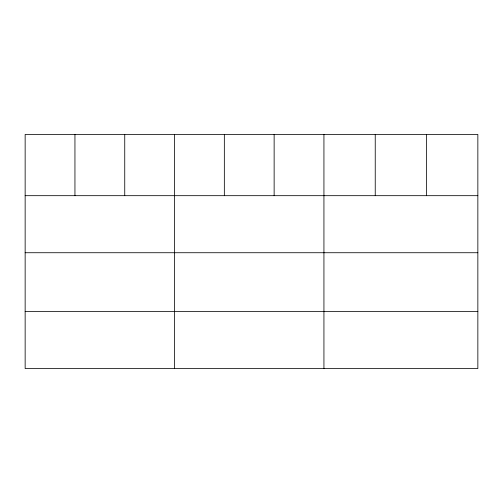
<?xml version="1.0" encoding="UTF-8"?>
<svg xmlns="http://www.w3.org/2000/svg" width="503" height="503" viewBox="0 0 503 503"><rect width="100%" height="100%" fill="white"/><g stroke="black" fill="none" stroke-linecap="round" stroke-linejoin="round"><path stroke-width="0.75" d="M477.85 195.68L477.85 368.561L25.15 368.561L25.15 134.439L477.85 134.439L477.85 195.68L25.15 195.68M25.15 252.732L477.85 252.732M25.15 311.508L477.85 311.508M426.544 134.439L426.544 195.68M375.238 134.439L375.238 195.68M323.932 134.439L323.932 368.561M274.135 134.439L274.135 195.68M224.338 134.439L224.338 195.68M174.541 134.439L174.541 368.561M124.744 134.439L124.744 195.68M74.947 134.439L74.947 195.68"/></g></svg>
